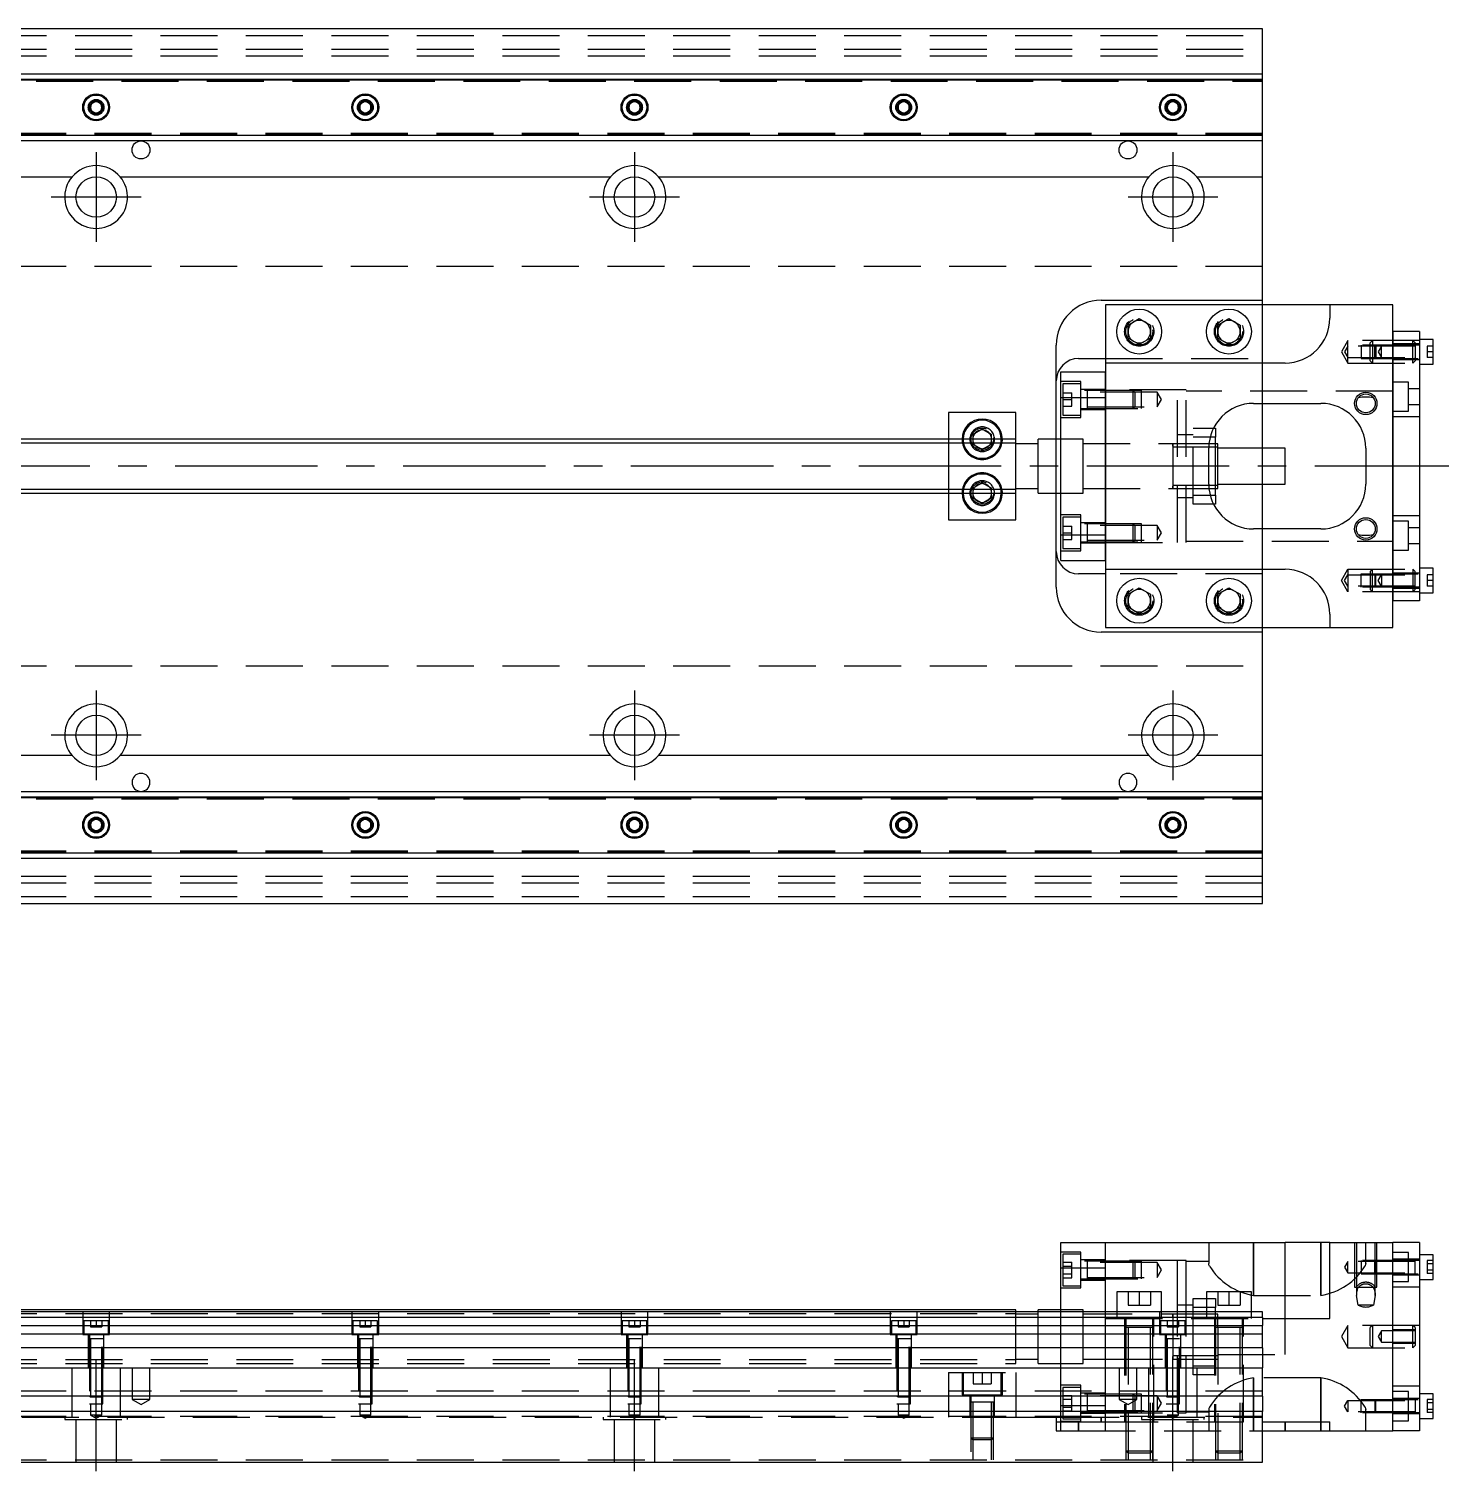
# Model space of a CAD drawing. Extents: x -10 to 960, y -261 to 102.
# Drawn here: x 485 to 799.8, y -224.1 to 97.5 of the extents above; entities that cross this region are included whole.
import ezdxf

# ---------------------------------------------------------------- set-up
doc = ezdxf.new("R2010")
doc.units = 0
doc.linetypes.add('CENTER', pattern=[50.8, 31.75, -6.35, 6.35, -6.35])
doc.linetypes.add('DASHED', pattern=[19.05, 12.7, -6.35])
doc.layers.get('0').update_dxf_attribs({"linetype": 'CONTINUOUS'})
doc.layers.add('CENTER', color=1, linetype='CENTER')

msp = doc.modelspace()

# ---------------------------------------------------------------- linework, layer by layer
at = {"color": 7, "linetype": 'CONTINUOUS'}
for p, q in [((760, 97.5), (480, 97.5)), ((760, 87.5), (760, 97.5)), ((480, 87.5), (760, 87.5)), ((760, 86.247728), (760, 87.5)), ((480, 86.247728), (760, 86.247728)), ((760, 73.752272), (760, 86.247728)), ((498.75, 80.721688), (500, 81.443376)), ((498.75, 79.278312), (498.75, 80.721688)), ((500, 81.443376), (501.25, 80.721688)), ((501.25, 80.721688), (501.25, 79.278312)), ((558.75, 80.721688), (560, 81.443376)), ((558.75, 79.278312), (558.75, 80.721688)), ((560, 81.443376), (561.25, 80.721688)), ((561.25, 80.721688), (561.25, 79.278312)), ((618.75, 80.721688), (620, 81.443376)), ((618.75, 79.278312), (618.75, 80.721688)), ((620, 81.443376), (621.25, 80.721688)), ((621.25, 80.721688), (621.25, 79.278312)), ((678.75, 80.721688), (680, 81.443376)), ((678.75, 79.278312), (678.75, 80.721688)), ((680, 81.443376), (681.25, 80.721688)), ((681.25, 80.721688), (681.25, 79.278312)), ((738.75, 80.721688), (740, 81.443376)), ((738.75, 79.278312), (738.75, 80.721688)), ((740, 81.443376), (741.25, 80.721688)), ((741.25, 80.721688), (741.25, 79.278312)), ((500, 78.556624), (498.75, 79.278312)), ((501.25, 79.278312), (500, 78.556624)), ((560, 78.556624), (558.75, 79.278312)), ((561.25, 79.278312), (560, 78.556624)), ((620, 78.556624), (618.75, 79.278312)), ((621.25, 79.278312), (620, 78.556624)), ((680, 78.556624), (678.75, 79.278312)), ((681.25, 79.278312), (680, 78.556624)), ((740, 78.556624), (738.75, 79.278312)), ((741.25, 79.278312), (740, 78.556624)), ((760, 73.752272), (480, 73.752272)), ((760, 72.5), (480, 72.5)), ((760, 72.5), (760, 73.752272)), ((760, 64.5), (760, 72.5)), ((480, 64.5), (494.638097, 64.5)), ((505.361903, 64.5), (614.638097, 64.5)), ((625.361903, 64.5), (734.638098, 64.5)), ((745.361902, 64.5), (760, 64.5)), ((760, 37), (760, 64.5)), ((724, 37), (760, 37)), ((775, 36), (725, 36)), ((725, 36), (725, 23)), ((760, 36), (760, 37)), ((789, 36), (775, 36)), ((775, 36), (775, 33)), ((789, 30), (789, 36)), ((730, 31.443376), (732.5, 32.886752)), ((732.5, 32.886752), (735, 31.443376)), ((750, 31.443376), (752.5, 32.886752)), ((752.5, 32.886752), (755, 31.443376)), ((730, 28.556624), (730, 31.443376)), ((735, 31.443376), (735, 28.556624)), ((750, 28.556624), (750, 31.443376)), ((755, 31.443376), (755, 28.556624)), ((795, 30), (789, 30)), ((789, 30), (789, -30)), ((789, -30), (789, 30)), ((795, 30), (795, -30)), ((714, 6), (714, 27)), ((732.5, 27.113248), (730, 28.556624)), ((735, 28.556624), (732.5, 27.113248)), ((752.5, 27.113248), (750, 28.556624)), ((755, 28.556624), (752.5, 27.113248)), ((798, 28.25), (795, 28.25)), ((798, 22.75), (798, 28.25)), ((719, 24), (725, 24)), ((765, 23), (725, 23)), ((725, 23), (725, 15.32971)), ((794, 23.999994), (794, 24.00051)), ((795, 22.75), (798, 22.75)), ((715, 21), (725, 21)), ((715, 15.32971), (715, 21)), ((715, 15.32971), (725, 15.32971)), ((715, -15.32971), (715, 15.32971)), ((725, -15.32971), (725, 15.32971)), ((725, 15.32971), (725, -15.32971)), ((758, 14), (773, 14)), ((760, 4), (760, 14)), ((690, 12), (690, 6)), ((705, 12), (690, 12)), ((705, 6), (705, 12)), ((695.5, 7.1547), (697.5, 8.309402)), ((695.5, 6), (695.5, 7.1547)), ((697.5, 8.309402), (699.5, 7.1547)), ((699.5, 7.1547), (699.5, 6)), ((749.5, 6.5), (748.317542, 6.5)), ((749.069714, 8.5), (749.5, 8.5)), ((749.5, 8.5), (749.5, 6.5)), ((749.5, -6.5), (749.5, 6.5)), ((705, 6), (480, 6)), ((705, -6), (705, 6)), ((710, 5), (705, 5)), ((710, -6), (710, 6)), ((715, 6), (710, 6)), ((748, -4), (748, 4)), ((749.5, 4.25), (748.003126, 4.25)), ((750, 5), (749.5, 5)), ((750, 4.25), (749.5, 4.25)), ((750, -5), (750, 5)), ((765, 4), (750, 4)), ((765, -4), (765, 4)), ((783, 4), (783, -4)), ((480, -6), (705, -6)), ((690, -6), (690, -12)), ((695.5, -7.1547), (695.5, -6)), ((699.5, -6), (699.5, -7.1547)), ((705, -5), (710, -5)), ((705, -12), (705, -6)), ((710, -6), (715, -6)), ((714, -27), (714, -6)), ((748.003126, -4.25), (749.5, -4.25)), ((749.5, -4.25), (750, -4.25)), ((749.5, -5), (750, -5)), ((750, -4), (765, -4)), ((760, -14), (760, -4)), ((697.5, -8.309402), (695.5, -7.1547)), ((699.5, -7.1547), (697.5, -8.309402)), ((748.317542, -6.5), (749.5, -6.5)), ((749.5, -8.5), (749.069714, -8.5)), ((749.5, -6.5), (749.5, -8.5)), ((690, -12), (705, -12)), ((715, -15.32971), (725, -15.32971)), ((715, -21), (715, -15.32971)), ((725, -15.32971), (725, -23)), ((773, -14), (758, -14)), ((715, -21), (725, -21)), ((725, -24), (719, -24)), ((725, -23), (765, -23)), ((725, -23), (725, -36)), ((794, -23.999994), (794, -24.00051)), ((798, -22.75), (795, -22.75)), ((798, -28.25), (798, -22.75)), ((730, -28.556624), (732.5, -27.113248)), ((730, -31.443376), (730, -28.556624)), ((732.5, -27.113248), (735, -28.556624)), ((735, -28.556624), (735, -31.443376)), ((750, -28.556624), (752.5, -27.113248)), ((750, -31.443376), (750, -28.556624)), ((752.5, -27.113248), (755, -28.556624)), ((755, -28.556624), (755, -31.443376)), ((795, -28.25), (798, -28.25)), ((732.5, -32.886752), (730, -31.443376)), ((735, -31.443376), (732.5, -32.886752)), ((752.5, -32.886752), (750, -31.443376)), ((755, -31.443376), (752.5, -32.886752)), ((795, -30), (789, -30)), ((789, -36), (789, -30)), ((775, -33), (775, -36)), ((760, -37), (724, -37)), ((725, -36), (775, -36)), ((760, -37), (760, -36)), ((760, -64.5), (760, -37)), ((775, -36), (789, -36)), ((494.638097, -64.5), (480, -64.5)), ((614.638097, -64.5), (505.361903, -64.5)), ((734.638098, -64.5), (625.361903, -64.5)), ((760, -64.5), (745.361902, -64.5)), ((760, -72.5), (760, -64.5)), ((480, -72.5), (760, -72.5)), ((480, -73.752272), (760, -73.752272)), ((760, -73.752272), (760, -72.5)), ((760, -86.247728), (760, -73.752272)), ((498.75, -79.278312), (500, -78.556624)), ((498.75, -80.721688), (498.75, -79.278312)), ((500, -78.556624), (501.25, -79.278312)), ((501.25, -79.278312), (501.25, -80.721688)), ((558.75, -79.278312), (560, -78.556624)), ((558.75, -80.721688), (558.75, -79.278312)), ((560, -78.556624), (561.25, -79.278312)), ((561.25, -79.278312), (561.25, -80.721688)), ((618.75, -79.278312), (620, -78.556624)), ((618.75, -80.721688), (618.75, -79.278312)), ((620, -78.556624), (621.25, -79.278312)), ((621.25, -79.278312), (621.25, -80.721688)), ((678.75, -79.278312), (680, -78.556624)), ((678.75, -80.721688), (678.75, -79.278312)), ((680, -78.556624), (681.25, -79.278312)), ((681.25, -79.278312), (681.25, -80.721688)), ((738.75, -79.278312), (740, -78.556624)), ((738.75, -80.721688), (738.75, -79.278312)), ((740, -78.556624), (741.25, -79.278312)), ((741.25, -79.278312), (741.25, -80.721688)), ((500, -81.443376), (498.75, -80.721688)), ((501.25, -80.721688), (500, -81.443376)), ((560, -81.443376), (558.75, -80.721688)), ((561.25, -80.721688), (560, -81.443376)), ((620, -81.443376), (618.75, -80.721688)), ((621.25, -80.721688), (620, -81.443376)), ((680, -81.443376), (678.75, -80.721688)), ((681.25, -80.721688), (680, -81.443376)), ((740, -81.443376), (738.75, -80.721688)), ((741.25, -80.721688), (740, -81.443376)), ((760, -86.247728), (480, -86.247728)), ((760, -87.5), (760, -86.247728)), ((760, -87.5), (480, -87.5)), ((760, -97.5), (760, -87.5)), ((480, -97.5), (760, -97.5)), ((715, -173.06), (725, -173.06)), ((715, -178.73029), (715, -173.06)), ((725, -173.06), (765, -173.06)), ((725, -188.56), (725, -173.06)), ((765, -190.06), (765, -173.06)), ((775, -173.06), (765, -173.06)), ((775, -190.06), (775, -173.06)), ((775, -173.06), (789, -173.06)), ((795, -173.06), (789, -173.06)), ((789, -215.06), (789, -173.06)), ((795, -173.06), (795, -215.06)), ((798, -175.81), (795, -175.81)), ((798, -181.31), (798, -175.81)), ((715, -178.73029), (725, -178.73029)), ((715, -188.56), (715, -178.73029)), ((794, -178.563062), (794, -178.429962)), ((795, -181.31), (798, -181.31)), ((737.5, -184.06), (727.5, -184.06)), ((727.5, -184.06), (727.5, -188.56)), ((737.5, -188.56), (737.5, -184.06)), ((757.5, -184.06), (747.5, -184.06)), ((747.5, -184.06), (747.5, -188.56)), ((757.5, -188.56), (757.5, -184.06)), ((705, -188.06), (473.5, -188.06)), ((760, -188.56), (473.5, -188.56)), ((705, -188.56), (705, -188.06)), ((710, -188.56), (710, -188.06)), ((715, -188.06), (710, -188.06)), ((740, -189.059994), (740, -199.060006)), ((740, -189.059994), (740, -189.81)), ((760, -189.812272), (760, -188.56)), ((760, -189.812272), (473.5, -189.812272)), ((473.5, -191.58668), (760, -191.58668)), ((740, -189.81), (740, -190.06)), ((741, -189.81), (740, -189.81)), ((740, -190.06), (740, -190.56)), ((740, -191.86), (740, -193.56)), ((744.5, -189.81), (741, -189.81)), ((747.5, -189.81), (744.5, -189.81)), ((749.5, -189.81), (747.5, -189.81)), ((750, -189.81), (749.5, -189.81)), ((760, -189.812272), (760, -191.58668)), ((760, -190.06), (775, -190.06)), ((760, -193.483076), (760, -191.58668)), ((760, -193.483076), (473.5, -193.483076)), ((740, -193.56), (740, -198.31)), ((740, -194.06), (740, -199.060006)), ((760, -196.537372), (760, -193.483076)), ((760, -196.537372), (473.5, -196.537372)), ((740, -198.31), (750, -198.31)), ((760, -196.537372), (760, -201.06)), ((0, -201.06), (760, -201.06)), ((760, -207.36), (760, -201.06)), ((760, -207.36), (0, -207.36)), ((760, -207.36), (760, -210.76)), ((798, -206.81), (795, -206.81)), ((798, -212.31), (798, -206.81)), ((760, -210.76), (0, -210.76)), ((760, -222.06), (760, -210.76)), ((794, -209.556938), (794, -209.690038)), ((760, -213.06), (775, -213.06)), ((760, -215.06), (765, -215.06)), ((765, -215.06), (765, -213.06)), ((765, -215.06), (775, -215.06)), ((775, -215.06), (775, -213.06)), ((775, -215.06), (789, -215.06)), ((795, -215.06), (789, -215.06)), ((795, -212.31), (798, -212.31)), ((0, -222.06), (760, -222.06))]:
    msp.add_line(p, q, dxfattribs=at)
at = {"color": 3, "linetype": 'DASHED'}
for p, q in [((0, 96), (760, 96)), ((0, 93), (760, 93)), ((0, 91.5), (760, 91.5)), ((448.5, 86.1), (760, 86.1)), ((448.5, 85.8), (760, 85.8)), ((480, 86.1147), (760, 86.1147)), ((501.477374, 80.25955), (501.5, 80)), ((561.477374, 80.25955), (561.5, 80)), ((621.477374, 80.25955), (621.5, 80)), ((681.477374, 80.25955), (681.5, 80)), ((741.477374, 80.25955), (741.5, 80)), ((760, 74.2), (448.5, 74.2)), ((760, 73.9), (448.5, 73.9)), ((760, 73.8853), (480, 73.8853)), ((760, 44.5), (0, 44.5)), ((760, 24), (760, 36)), ((735.477798, 30.364306), (735.5, 30)), ((749.5, 30), (749.520026, 30.346056)), ((779, 28), (777.556624, 25.5)), ((779, 26.75), (778.278312, 25.5)), ((779, 23), (779, 28)), ((795, 28), (779, 28)), ((794, 26.75), (779, 26.75)), ((795, 27), (782, 26.999994)), ((782, 26.999994), (782, 24.000006)), ((784.5, 28), (784, 27.5)), ((784, 23.5), (784, 27.5)), ((784.5, 28), (784.5, 23)), ((785.25, 27), (785, 26.75)), ((785, 24.25), (785, 26.75)), ((785.25, 27), (785.25, 24)), ((786.5, 26.75), (785.778312, 25.5)), ((786.5, 24.25), (786.5, 26.75)), ((795, 27.25), (789, 27.25)), ((793.5, 23), (793.5, 28)), ((794, 27.5), (793.5, 28)), ((794, 27.5), (794, 23.5)), ((796.7, 26.75), (796.7, 25.5)), ((798, 26.75), (796.7, 26.75)), ((725, 24), (760, 24)), ((760, 23), (760, 24)), ((760, 14), (760, 23)), ((777.556624, 25.5), (779, 23)), ((778.278312, 25.5), (779, 24.25)), ((779, 24.25), (794, 24.25)), ((779, 23), (795, 23)), ((782, 24.000006), (795, 24)), ((784, 23.5), (784.5, 23)), ((785, 24.25), (785.25, 24)), ((785.778312, 25.5), (786.5, 24.25)), ((789, 23.75), (795, 23.75)), ((793.5, 23), (794, 23.5)), ((793.995, 24), (794, 24)), ((794, 24), (794, 24.124608)), ((794, 24.124608), (794, 24)), ((794, 24), (794, 23.859464)), ((794, 24), (794.005, 24)), ((796.7, 25.5), (796.7, 24.25)), ((798, 25.5), (796.7, 25.5)), ((798, 24.25), (796.7, 24.25)), ((725, 15.32971), (725, 21)), ((719.5, 18.849242), (715, 18.849242)), ((715.5, 18.349242), (715.5, 11.349242)), ((719.5, 18.349242), (715.5, 18.349242)), ((715.5, 16.349242), (717.5, 16.349242)), ((717.5, 14.849242), (717.5, 16.349242)), ((719.5, 10.849242), (719.5, 18.849242)), ((725, 17.099242), (719.5, 17.099242)), ((733, 16.849238), (719.5, 16.849238)), ((720.9, 16.849238), (720.9, 12.849248)), ((736.5, 16.499242), (720.9, 16.499242)), ((743, 17), (725, 17)), ((731.15, 12.849242), (731.15, 16.849242)), ((731.5, 16.499242), (731.15, 16.849242)), ((731.5, 16.499242), (731.5, 13.199242)), ((733, 12.849248), (733, 16.849238)), ((736.5, 16.499242), (736.5, 13.199242)), ((737.452628, 14.849242), (736.5, 16.499242)), ((741, -17), (741, 17)), ((743, -17), (743, 17)), ((789, 16.75), (743, 16.75)), ((792.5, 18.75), (789, 18.75)), ((792.5, 12.25), (792.5, 18.75)), ((795, 17.25), (792.5, 17.25)), ((715.5, 14.849242), (717.5, 14.849242)), ((715.5, 13.349242), (717.5, 13.349242)), ((717.5, 13.349242), (717.5, 14.849242)), ((720.9, 13.199242), (736.5, 13.199242)), ((731.15, 12.849242), (731.5, 13.199242)), ((736.5, 13.199242), (737.452628, 14.849242)), ((792.5, 13.75), (795, 13.75)), ((715, 10.849242), (719.5, 10.849242)), ((715.5, 11.349242), (719.5, 11.349242)), ((719.5, 12.849248), (733, 12.849248)), ((719.5, 12.599242), (725, 12.599242)), ((789, 12.25), (792.5, 12.25)), ((795, 11), (789, 11)), ((744.5, 7), (741, 7)), ((744.5, 8.5), (749.069714, 8.5)), ((744.5, -8.5), (744.5, 8.5)), ((748.317542, 6.5), (744.5, 6.5)), ((690, 6), (690, 5.125)), ((690, 5.125), (690, -5.125)), ((695.5, 5.125), (695.5, 6)), ((695.5, 4.8453), (695.5, 5.125)), ((697.5, 3.690598), (695.5, 4.8453)), ((699.5, 4.8453), (697.5, 3.690598)), ((699.5, 6), (699.5, 5.125)), ((699.5, 5.125), (699.5, 4.8453)), ((699.983582, 6.286038), (700, 6)), ((714, -6), (714, 6)), ((720, 6), (715, 6)), ((720, -6), (720, 6)), ((749.5, 5), (720, 5)), ((740, 5.000006), (740, -5.000006)), ((740, 4.43509), (740, 5)), ((740, 5), (740, 4.435078)), ((740, 4.435078), (740, -4.43509)), ((748.003126, 4.25), (740, 4.25)), ((760, -4), (760, 4)), ((690, -5.125), (690, -6)), ((695, -6), (695.018502, -5.696412)), ((695.5, -4.8453), (697.5, -3.690598)), ((695.5, -5.125), (695.5, -4.8453)), ((695.5, -6), (695.5, -5.125)), ((697.5, -3.690598), (699.5, -4.8453)), ((699.5, -4.8453), (699.5, -5.125)), ((699.5, -5.125), (699.5, -6)), ((715, -6), (720, -6)), ((720, -5), (749.5, -5)), ((740, -4.25), (748.003126, -4.25)), ((740, -5), (740, -4.435078)), ((740, -4.43509), (740, -4.998998)), ((740, -4.998998), (740, -5)), ((741, -7), (744.5, -7)), ((744.5, -6.5), (748.317542, -6.5)), ((749.069714, -8.5), (744.5, -8.5)), ((719.5, -10.849242), (715, -10.849242)), ((715.5, -11.349242), (715.5, -18.349242)), ((719.5, -11.349242), (715.5, -11.349242)), ((719.5, -18.849242), (719.5, -10.849242)), ((725, -12.599242), (719.5, -12.599242)), ((733, -12.849248), (719.5, -12.849248)), ((720.9, -12.849248), (720.9, -16.849238)), ((731.15, -16.849242), (731.15, -12.849242)), ((731.5, -13.199242), (731.15, -12.849242)), ((733, -16.849238), (733, -12.849248)), ((789, -11), (795, -11)), ((792.5, -12.25), (789, -12.25)), ((792.5, -18.75), (792.5, -12.25)), ((715.5, -13.349242), (717.5, -13.349242)), ((715.5, -14.849242), (717.5, -14.849242)), ((717.5, -14.849242), (717.5, -13.349242)), ((717.5, -16.349242), (717.5, -14.849242)), ((736.5, -13.199242), (720.9, -13.199242)), ((725, -21), (725, -15.32971)), ((731.5, -13.199242), (731.5, -16.499242)), ((736.5, -13.199242), (736.5, -16.499242)), ((737.452628, -14.849242), (736.5, -13.199242)), ((736.5, -16.499242), (737.452628, -14.849242)), ((760, -23), (760, -14)), ((795, -13.75), (792.5, -13.75)), ((715, -18.849242), (719.5, -18.849242)), ((715.5, -16.349242), (717.5, -16.349242)), ((715.5, -18.349242), (719.5, -18.349242)), ((719.5, -16.849238), (733, -16.849238)), ((719.5, -17.099242), (725, -17.099242)), ((720.9, -16.499242), (736.5, -16.499242)), ((725, -17), (743, -17)), ((731.15, -16.849242), (731.5, -16.499242)), ((743, -16.75), (789, -16.75)), ((789, -18.75), (792.5, -18.75)), ((792.5, -17.25), (795, -17.25)), ((760, -24), (725, -24)), ((760, -24), (760, -23)), ((760, -36), (760, -24)), ((777.556624, -25.5), (779, -23)), ((779, -28), (777.556624, -25.5)), ((778.278312, -25.5), (779, -24.25)), ((779, -26.75), (778.278312, -25.5)), ((779, -23), (779, -28)), ((779, -23), (795, -23)), ((779, -24.25), (794, -24.25)), ((782, -24.000006), (795, -24)), ((782, -26.999994), (782, -24.000006)), ((784, -23.5), (784.5, -23)), ((784, -23.5), (784, -27.5)), ((784.5, -28), (784.5, -23)), ((785, -24.25), (785.25, -24)), ((785, -24.25), (785, -26.75)), ((785.25, -27), (785.25, -24)), ((785.778312, -25.5), (786.5, -24.25)), ((786.5, -26.75), (785.778312, -25.5)), ((786.5, -24.25), (786.5, -26.75)), ((789, -23.75), (795, -23.75)), ((793.5, -23), (793.5, -28)), ((793.5, -23), (794, -23.5)), ((793.995, -24), (794, -24)), ((794, -27.5), (794, -23.5)), ((794, -24), (794, -23.859464)), ((794, -24), (794, -24.124608)), ((794, -24.124608), (794, -24)), ((794, -24), (794.005, -24)), ((796.7, -24.25), (796.7, -25.5)), ((798, -24.25), (796.7, -24.25)), ((796.7, -25.5), (796.7, -26.75)), ((798, -25.5), (796.7, -25.5)), ((794, -26.75), (779, -26.75)), ((795, -28), (779, -28)), ((795, -27), (782, -26.999994)), ((784.5, -28), (784, -27.5)), ((785.25, -27), (785, -26.75)), ((795, -27.25), (789, -27.25)), ((794, -27.5), (793.5, -28)), ((798, -26.75), (796.7, -26.75)), ((729.5, -30), (729.520026, -29.653944)), ((755.477798, -29.635694), (755.5, -30)), ((0, -44.5), (760, -44.5)), ((448.5, -73.9), (760, -73.9)), ((480, -73.8853), (760, -73.8853)), ((448.5, -74.2), (760, -74.2)), ((501.477374, -79.74045), (501.5, -80)), ((558.5, -80), (558.516134, -79.78059)), ((621.477374, -79.74045), (621.5, -80)), ((678.5, -80), (678.516134, -79.78059)), ((741.477374, -79.74045), (741.5, -80)), ((760, -85.8), (448.5, -85.8)), ((760, -86.1), (448.5, -86.1)), ((760, -86.1147), (480, -86.1147)), ((760, -91.5), (0, -91.5)), ((760, -93), (0, -93)), ((760, -96), (0, -96)), ((748, -173.06), (748, -177.794622)), ((758, -184.864212), (758, -173.06)), ((758, -173.06), (758, -184.864212)), ((773, -173.06), (773, -184.864212)), ((773, -184.864212), (773, -173.06)), ((780.500006, -173.06), (780.500006, -183.06)), ((780.9, -173.06), (780.9, -183.06)), ((783, -177.794622), (783, -173.06)), ((785.1, -183.06), (785.1, -173.06)), ((785.499994, -183.06), (785.499994, -173.06)), ((719.5, -175.210758), (715, -175.210758)), ((715.5, -175.710758), (715.5, -179.210758)), ((719.5, -175.710758), (715.5, -175.710758)), ((719.5, -183.210758), (719.5, -175.210758)), ((792.5, -175.31), (789, -175.31)), ((795, -176.81), (789, -176.81)), ((792.5, -181.81), (792.5, -175.31)), ((715.5, -177.478706), (717.5, -177.478706)), ((715.5, -178.344732), (717.5, -178.344732)), ((715.5, -179.210758), (715.5, -182.710758)), ((717.5, -178.344732), (717.5, -177.478706)), ((717.5, -180.076782), (717.5, -178.344732)), ((725, -176.960758), (719.5, -176.960758)), ((733, -177.210762), (719.5, -177.210762)), ((720.9, -177.210762), (720.9, -181.210752)), ((736.5, -177.560758), (720.9, -177.560758)), ((743, -177.06), (725, -177.06)), ((731.15, -179.210758), (731.15, -177.210758)), ((731.5, -177.560758), (731.15, -177.210758)), ((731.15, -181.210758), (731.15, -179.210758)), ((731.5, -177.560758), (731.5, -179.210758)), ((731.5, -179.210758), (731.5, -180.860758)), ((733, -181.210752), (733, -177.210762)), ((736.5, -177.560758), (736.5, -179.210758)), ((737.452628, -179.210758), (736.5, -177.560758)), ((736.5, -179.210758), (736.5, -180.860758)), ((736.5, -180.860758), (737.452628, -179.210758)), ((741, -188.56), (741, -177.06)), ((743, -188.56), (743, -177.06)), ((748, -177.31), (743, -177.31)), ((748.0406, -178.042522), (748, -177.794622)), ((748.159074, -178.337602), (748.0406, -178.042522)), ((779, -177.31), (778.278312, -178.56)), ((778.278312, -178.56), (779, -179.81)), ((779, -179.81), (779, -177.31)), ((794, -177.31), (779, -177.31)), ((779, -179.81), (794, -179.81)), ((782, -177.060006), (782, -180.059994)), ((795, -177.060006), (782, -177.060006)), ((782, -180.059994), (795, -180.059994)), ((782.96689, -178.016202), (782.86994, -178.27654)), ((783, -177.794622), (782.96689, -178.016202)), ((785.25, -177.06), (785, -177.31)), ((785, -179.81), (785, -177.31)), ((785, -179.81), (785.25, -180.06)), ((785.25, -177.06), (785.25, -180.06)), ((794, -180.059994), (794, -177.060006)), ((796.7, -177.116624), (796.7, -177.838312)), ((798, -177.116624), (796.7, -177.116624)), ((796.7, -177.838312), (796.7, -179.281688)), ((798, -177.838312), (796.7, -177.838312)), ((798, -179.281688), (796.7, -179.281688)), ((796.7, -179.281688), (796.7, -180.003376)), ((798, -180.003376), (796.7, -180.003376)), ((715, -183.210758), (719.5, -183.210758)), ((715.5, -180.076782), (717.5, -180.076782)), ((715.5, -180.942808), (717.5, -180.942808)), ((715.5, -182.710758), (719.5, -182.710758)), ((717.5, -180.942808), (717.5, -180.076782)), ((719.5, -181.210752), (733, -181.210752)), ((719.5, -181.460758), (725, -181.460758)), ((720.9, -180.860758), (736.5, -180.860758)), ((731.15, -181.210758), (731.5, -180.860758)), ((780.500006, -183.06), (785.499994, -183.06)), ((780.9, -183.06), (780.9, -184.865886)), ((780.907628, -183.06), (780.969086, -182.95795)), ((780.969086, -182.95795), (781.036096, -182.858238)), ((781.036096, -182.858238), (781.108724, -182.76125)), ((781.108724, -182.76125), (781.18703, -182.66737)), ((781.18703, -182.66737), (781.271082, -182.576986)), ((781.252108, -183.29899), (781.406876, -183.06)), ((781.271082, -182.576986), (781.360942, -182.49048)), ((781.360942, -182.49048), (781.456672, -182.408242)), ((781.406876, -183.06), (781.472652, -182.976722)), ((781.456672, -182.408242), (781.530808, -182.350758)), ((781.472652, -182.976722), (781.54368, -182.896042)), ((781.530808, -182.350758), (781.608482, -182.295662)), ((781.54368, -182.896042), (781.619948, -182.8184)), ((781.608482, -182.295662), (781.689542, -182.243172)), ((781.619948, -182.8184), (781.70144, -182.74423)), ((781.689542, -182.243172), (781.773834, -182.19351)), ((781.70144, -182.74423), (781.788144, -182.673974)), ((781.773834, -182.19351), (781.861204, -182.146894)), ((781.788144, -182.673974), (781.880046, -182.608064)), ((781.861204, -182.146894), (781.951502, -182.103544)), ((781.880046, -182.608064), (781.954118, -182.560656)), ((781.951502, -182.103544), (782.044572, -182.063684)), ((781.954118, -182.560656), (782.03135, -182.516094)), ((782.03135, -182.516094), (782.111578, -182.474638)), ((782.044572, -182.063684), (782.12908, -182.031524)), ((782.111578, -182.474638), (782.175344, -182.444968)), ((782.12908, -182.031524), (782.216032, -182.002168)), ((782.175344, -182.444968), (782.240858, -182.417316)), ((782.216032, -182.002168), (782.305116, -181.975736)), ((782.240858, -182.417316), (782.307978, -182.3918)), ((782.305116, -181.975736), (782.396024, -181.952342)), ((782.307978, -182.3918), (782.376556, -182.368542)), ((782.376556, -182.368542), (782.444896, -182.348084)), ((782.396024, -181.952342), (782.488448, -181.932106)), ((782.444896, -182.348084), (782.514554, -182.329902)), ((782.488448, -181.932106), (782.582076, -181.915144)), ((782.514554, -182.329902), (782.585318, -182.314088)), ((782.582076, -181.915144), (782.6766, -181.901574)), ((782.585318, -182.314088), (782.656978, -182.30073)), ((782.656978, -182.30073), (782.732334, -182.289516)), ((782.6766, -181.901574), (782.77171, -181.891514)), ((782.732334, -182.289516), (782.808494, -182.281048)), ((782.77171, -181.891514), (782.864904, -181.885142)), ((782.808494, -182.281048), (782.885162, -182.275372)), ((782.864904, -181.885142), (782.958756, -181.8821)), ((782.885162, -182.275372), (782.96204, -182.272534)), ((782.958756, -181.8821), (783.052902, -181.882368)), ((782.96204, -182.272534), (783.025968, -182.272356)), ((783.025968, -182.272356), (783.089908, -182.274142)), ((783.052902, -181.882368), (783.146974, -181.885924)), ((783.089908, -182.274142), (783.15368, -182.277882)), ((783.146974, -181.885924), (783.240604, -181.89275)), ((783.15368, -182.277882), (783.21711, -182.28356)), ((783.21711, -182.28356), (783.282064, -182.291436)), ((783.240604, -181.89275), (783.333426, -181.902822)), ((783.282064, -182.291436), (783.346536, -182.301334)), ((783.333426, -181.902822), (783.425072, -181.91612)), ((783.346536, -182.301334), (783.410354, -182.313204)), ((783.410354, -182.313204), (783.473348, -182.326996)), ((783.425072, -181.91612), (783.52405, -181.93437)), ((783.473348, -182.326996), (783.552576, -182.347398)), ((783.52405, -181.93437), (783.621698, -181.956386)), ((783.552576, -182.347398), (783.630374, -182.370842)), ((783.621698, -181.956386), (783.717682, -181.982008)), ((783.630374, -182.370842), (783.706522, -182.397168)), ((783.706522, -182.397168), (783.780796, -182.426218)), ((783.717682, -181.982008), (783.811672, -182.011076)), ((783.780796, -182.426218), (783.852978, -182.45783)), ((783.811672, -182.011076), (783.90333, -182.04343)), ((783.852978, -182.45783), (783.922846, -182.491844)), ((783.90333, -182.04343), (783.992326, -182.07891)), ((783.922846, -182.491844), (783.993214, -182.529754)), ((783.992326, -182.07891), (784.085662, -182.12077)), ((783.993214, -182.529754), (784.061216, -182.570088)), ((784.061216, -182.570088), (784.126752, -182.612668)), ((784.085662, -182.12077), (784.176062, -182.166126)), ((784.126752, -182.612668), (784.189732, -182.657316)), ((784.176062, -182.166126), (784.263364, -182.21475)), ((784.189732, -182.657316), (784.272016, -182.72174)), ((784.263364, -182.21475), (784.347404, -182.26641)), ((784.272016, -182.72174), (784.34967, -182.789612)), ((784.347404, -182.26641), (784.428022, -182.320876)), ((784.34967, -182.789612), (784.42265, -182.860546)), ((784.42265, -182.860546), (784.482862, -182.92506)), ((784.428022, -182.320876), (784.505054, -182.377916)), ((784.482862, -182.92506), (784.539674, -182.991612)), ((784.505054, -182.377916), (784.608234, -182.462994)), ((784.539674, -182.991612), (784.593124, -183.06)), ((784.593124, -183.06), (784.655346, -183.147862)), ((784.608234, -182.462994), (784.70488, -182.55296)), ((784.655346, -183.147862), (784.712702, -183.238234)), ((784.70488, -182.55296), (784.795058, -182.647352)), ((784.712702, -183.238234), (784.765332, -183.33083)), ((784.795058, -182.647352), (784.87883, -182.745712)), ((784.87883, -182.745712), (784.956264, -182.847578)), ((784.956264, -182.847578), (785.027422, -182.952494)), ((785.027422, -182.952494), (785.092372, -183.06)), ((785.1, -184.865234), (785.1, -183.06)), ((789, -180.31), (795, -180.31)), ((789, -181.81), (792.5, -181.81)), ((795, -183.06), (789, -183.06)), ((730, -184.06), (730, -187.06)), ((732.5, -184.06), (732.5, -187.06)), ((735, -184.06), (735, -187.06)), ((744.5, -185.56), (747.5, -185.56)), ((744.5, -187.56), (744.5, -185.56)), ((747.5, -185.56), (749.5, -185.56)), ((749.5, -185.56), (749.5, -187.56)), ((750, -184.06), (750, -187.06)), ((752.5, -184.06), (752.5, -187.06)), ((755, -184.06), (755, -187.06)), ((758, -184.864212), (773, -184.864212)), ((781.28872, -187.06), (780.9, -184.865388)), ((781.13103, -183.550114), (781.252108, -183.29899)), ((785.1, -184.864916), (784.71128, -187.06)), ((784.765332, -183.33083), (784.813372, -183.425362)), ((784.813372, -183.425362), (784.8719, -183.55724)), ((784.8719, -183.55724), (784.92278, -183.6922)), ((784.92278, -183.6922), (784.966392, -183.829764)), ((784.966392, -183.829764), (785.010876, -184.002894)), ((785.010876, -184.002894), (785.045674, -184.179318)), ((785.045674, -184.179318), (785.071382, -184.358488)), ((785.071382, -184.358488), (785.0886, -184.539854)), ((785.0886, -184.539854), (785.099466, -184.791366)), ((785.099466, -184.791366), (785.1, -184.864916)), ((785.1, -184.865886), (785.1, -184.865234)), ((55, -188.935), (705, -188.935)), ((497, -188.56), (497, -193.56)), ((503, -193.56), (503, -188.56)), ((557, -188.56), (557, -193.56)), ((563, -193.56), (563, -188.56)), ((617, -188.56), (617, -193.56)), ((623, -193.56), (623, -188.56)), ((677, -188.56), (677, -193.56)), ((683, -193.56), (683, -188.56)), ((705, -194.06), (705, -188.56)), ((710, -189.06), (705, -189.06)), ((710, -194.06), (710, -188.56)), ((720, -188.06), (715, -188.06)), ((715, -201.06), (715, -188.56)), ((720, -200.06), (720, -188.06)), ((750, -189.06), (720, -189.06)), ((725, -190.06), (725, -188.56)), ((727.5, -188.56), (727.5, -190.06)), ((730, -187.06), (732.5, -187.06)), ((732.5, -187.06), (735, -187.06)), ((737, -188.56), (737, -193.56)), ((737.5, -190.06), (737.5, -188.56)), ((740, -189.06), (739.995, -189.06)), ((740, -189.06), (740, -189.624922)), ((740, -189.624038), (740, -189.06)), ((740.005, -189.06), (740, -189.06)), ((740, -189.624922), (740, -190.059226)), ((744.5, -187.06), (741, -187.06)), ((741, -190.06), (741, -188.56)), ((743, -193.56), (743, -188.56)), ((747.5, -187.56), (744.5, -187.56)), ((744.5, -188.56), (744.5, -187.56)), ((744.5, -190.06), (744.5, -188.56)), ((749.5, -187.56), (747.5, -187.56)), ((747.5, -188.56), (747.5, -190.06)), ((749.5, -188.56), (749.5, -187.56)), ((749.5, -190.06), (749.5, -188.56)), ((750, -187.06), (752.5, -187.06)), ((750, -190.06), (750, -189.06)), ((752.5, -187.06), (755, -187.06)), ((757.5, -190.06), (757.5, -188.56)), ((784.71128, -187.06), (781.28872, -187.06)), ((502.75, -190.56), (497.25, -190.56)), ((497.25, -190.56), (497.25, -193.56)), ((498.75, -190.56), (498.75, -191.86)), ((498.75, -191.86), (500, -191.86)), ((500, -190.56), (500, -191.86)), ((500, -191.86), (501.25, -191.86)), ((501.25, -190.56), (501.25, -191.86)), ((502.75, -193.56), (502.75, -190.56)), ((562.75, -190.56), (557.25, -190.56)), ((557.25, -190.56), (557.25, -193.56)), ((558.75, -190.56), (558.75, -191.86)), ((558.75, -191.86), (560, -191.86)), ((560, -190.56), (560, -191.86)), ((560, -191.86), (561.25, -191.86)), ((561.25, -190.56), (561.25, -191.86)), ((562.75, -193.56), (562.75, -190.56)), ((622.75, -190.56), (617.25, -190.56)), ((617.25, -190.56), (617.25, -193.56)), ((618.75, -190.56), (618.75, -191.86)), ((618.75, -191.86), (620, -191.86)), ((620, -190.56), (620, -191.86)), ((620, -191.86), (621.25, -191.86)), ((621.25, -190.56), (621.25, -191.86)), ((622.75, -193.56), (622.75, -190.56)), ((682.75, -190.56), (677.25, -190.56)), ((677.25, -190.56), (677.25, -193.56)), ((678.75, -190.56), (678.75, -191.86)), ((678.75, -191.86), (680, -191.86)), ((680, -190.56), (680, -191.86)), ((680, -191.86), (681.25, -191.86)), ((681.25, -190.56), (681.25, -191.86)), ((682.75, -193.56), (682.75, -190.56)), ((725, -201.06), (725, -190.06)), ((725, -190.06), (760, -190.06)), ((729.25, -190.06), (729.25, -213.06)), ((729.500006, -190.06), (729.500006, -221.56)), ((735.499994, -192.06), (729.500006, -192.06)), ((730, -192.06), (730, -221.56)), ((735, -221.56), (735, -192.06)), ((735.499994, -221.56), (735.499994, -190.06)), ((735.75, -213.06), (735.75, -190.06)), ((742.75, -190.56), (737.25, -190.56)), ((737.25, -190.56), (737.25, -193.56)), ((738.75, -190.56), (738.75, -191.86)), ((738.75, -191.86), (740, -191.86)), ((740, -190.059226), (740, -190.459154)), ((740, -190.56), (740, -191.86)), ((740, -191.86), (741.25, -191.86)), ((740, -191.959918), (740, -193.559894)), ((741, -190.56), (741, -190.06)), ((741, -193.56), (741, -190.56)), ((741.25, -190.56), (741.25, -191.86)), ((742.75, -193.56), (742.75, -190.56)), ((744.5, -200.56), (744.5, -190.06)), ((749.25, -190.06), (749.25, -213.06)), ((749.5, -190.06), (749.500006, -221.56)), ((755.499994, -192.06), (749.5, -192.06)), ((750, -192.06), (750, -190.06)), ((750, -192.06), (750, -221.56)), ((755, -221.56), (755, -192.06)), ((755.499994, -221.56), (755.499994, -190.06)), ((755.75, -213.06), (755.75, -190.06)), ((765, -194.06), (765, -190.06)), ((779, -191.56), (777.556624, -194.06)), ((779, -196.56), (779, -191.56)), ((795, -191.56), (779, -191.56)), ((784.5, -191.56), (784, -192.06)), ((784, -196.06), (784, -192.06)), ((784.5, -191.56), (784.5, -196.56)), ((786.5, -192.81), (785.778312, -194.06)), ((786.5, -195.31), (786.5, -192.81)), ((794, -192.81), (786.5, -192.81)), ((794, -192.560006), (789, -192.560006)), ((793.5, -196.56), (793.5, -191.56)), ((794, -192.06), (793.5, -191.56)), ((794, -192.06), (794, -196.06)), ((497, -193.56), (503, -193.56)), ((498.25, -193.56), (498.25, -201.06)), ((501.5, -194.56), (498.5, -194.56)), ((498.500006, -193.56), (498.500006, -209.06)), ((498.75, -194.56), (498.75, -209.06)), ((501.37533, -194.56), (499.998804, -194.56)), ((501.25, -209.06), (501.25, -194.56)), ((501.499994, -209.06), (501.499994, -193.56)), ((501.75, -201.06), (501.75, -193.56)), ((557, -193.56), (563, -193.56)), ((558.25, -193.56), (558.25, -201.06)), ((561.5, -194.56), (558.5, -194.56)), ((558.500006, -193.56), (558.500006, -209.06)), ((558.75, -194.56), (558.75, -209.06)), ((561.37533, -194.56), (559.998804, -194.56)), ((561.25, -209.06), (561.25, -194.56)), ((561.499994, -209.06), (561.499994, -193.56)), ((561.75, -201.06), (561.75, -193.56)), ((617, -193.56), (623, -193.56)), ((618.25, -193.56), (618.25, -201.06)), ((621.5, -194.56), (618.5, -194.56)), ((618.500006, -193.56), (618.500006, -209.06)), ((618.75, -194.56), (618.75, -209.06)), ((621.37533, -194.56), (619.998804, -194.56)), ((621.25, -209.06), (621.25, -194.56)), ((621.499994, -209.06), (621.499994, -193.56)), ((621.75, -201.06), (621.75, -193.56)), ((677, -193.56), (683, -193.56)), ((678.25, -193.56), (678.25, -201.06)), ((681.5, -194.56), (678.5, -194.56)), ((678.500006, -193.56), (678.500006, -209.06)), ((678.75, -194.56), (678.75, -209.06)), ((681.37533, -194.56), (679.998804, -194.56)), ((681.25, -209.06), (681.25, -194.56)), ((681.499994, -209.06), (681.499994, -193.56)), ((681.75, -201.06), (681.75, -193.56)), ((705, -200.06), (705, -194.06)), ((710, -200.06), (710, -194.06)), ((737, -193.56), (743, -193.56)), ((738.25, -193.56), (738.25, -201.06)), ((741.5, -194.56), (738.5, -194.56)), ((738.500006, -193.56), (738.500006, -209.06)), ((738.75, -194.56), (738.75, -211.56)), ((740, -193.559894), (740, -194.260036)), ((740, -194.260036), (740, -198.49509)), ((741, -194.06), (741, -193.56)), ((741, -211.06), (741, -194.06)), ((741.25, -211.56), (741.25, -194.56)), ((741.499994, -209.06), (741.499994, -193.56)), ((741.75, -201.06), (741.75, -193.56)), ((743, -194.06), (743, -193.56)), ((743, -211.06), (743, -194.06)), ((765, -198.06), (765, -194.06)), ((777.556624, -194.06), (779, -196.56)), ((784, -196.06), (784.5, -196.56)), ((785.778312, -194.06), (786.5, -195.31)), ((786.5, -195.31), (794, -195.31)), ((789, -195.559994), (794, -195.559994)), ((793.5, -196.56), (794, -196.06)), ((55, -199.185), (705, -199.185)), ((705, -199.06), (710, -199.06)), ((720, -199.06), (725, -199.06)), ((725, -199.06), (740.005, -199.06)), ((739.995, -199.06), (749.5, -199.06)), ((740, -198.49509), (740, -199.06)), ((740, -199.06), (740, -198.495962)), ((740.005, -199.06), (749.5, -199.06)), ((749.5, -199.06), (750, -199.06)), ((750, -198.06), (765, -198.06)), ((779, -196.56), (795, -196.56)), ((55, -200.06), (705, -200.06)), ((494.638098, -212.06), (494.638098, -201.06)), ((505.361902, -201.06), (505.361902, -212.06)), ((508, -201.06), (508, -208.06)), ((512, -208.06), (512, -201.06)), ((614.638098, -212.06), (614.638098, -201.06)), ((625.361902, -201.06), (625.361902, -212.06)), ((690, -202.06), (705, -202.06)), ((690, -202.06), (690, -207.36)), ((693, -202.06), (693, -207.06)), ((693.25, -202.06), (693.25, -207.06)), ((695.5, -202.06), (695.5, -204.56)), ((697.5, -202.06), (697.5, -204.56)), ((699.5, -202.06), (699.5, -204.56)), ((701.75, -207.06), (701.75, -202.06)), ((702, -207.06), (702, -202.06)), ((705, -202.06), (705, -207.36)), ((710, -200.06), (715, -200.06)), ((715, -200.06), (720, -200.06)), ((715, -207.36), (715, -201.06)), ((725, -207.36), (725, -201.06)), ((728, -201.06), (728, -208.06)), ((732, -208.06), (732, -201.06)), ((734.638098, -212.06), (734.638098, -201.06)), ((744.5, -200.56), (749.5, -200.56)), ((744.5, -202.56), (744.5, -200.56)), ((749.5, -202.56), (744.5, -202.56)), ((745.361902, -201.06), (745.361902, -212.06)), ((695.5, -204.56), (697.5, -204.56)), ((697.5, -204.56), (699.5, -204.56)), ((719.5, -204.909242), (715, -204.909242)), ((715.5, -205.409242), (715.5, -207.36)), ((719.5, -205.409242), (715.5, -205.409242)), ((719.5, -212.909242), (719.5, -204.909242)), ((773, -203.255788), (758, -203.255788)), ((758, -215.06), (758, -203.255788)), ((758, -203.255788), (758, -213.06)), ((773, -203.255788), (773, -215.06)), ((773, -213.06), (773, -203.255788)), ((789, -205.06), (795, -205.06)), ((760, -206.21), (0, -206.21)), ((498.5, -207.31), (501.5, -207.31)), ((498.5, -207.31), (498.55, -207.36)), ((498.500006, -207.310006), (498.500006, -207.36)), ((498.55, -207.36), (498.75, -207.56)), ((501.25, -207.56), (498.75, -207.56)), ((501.25, -207.56), (501.45, -207.36)), ((501.45, -207.36), (501.5, -207.31)), ((501.499994, -207.36), (501.499994, -207.310006)), ((512, -208.06), (508, -208.06)), ((508, -208.06), (510, -209.2147)), ((510, -209.2147), (512, -208.06)), ((558.5, -207.31), (561.5, -207.31)), ((558.5, -207.31), (558.55, -207.36)), ((558.500006, -207.310006), (558.500006, -207.36)), ((558.55, -207.36), (558.75, -207.56)), ((561.25, -207.56), (558.75, -207.56)), ((561.25, -207.56), (561.45, -207.36)), ((561.45, -207.36), (561.5, -207.31)), ((561.499994, -207.36), (561.499994, -207.310006)), ((618.5, -207.31), (621.5, -207.31)), ((618.5, -207.31), (618.55, -207.36)), ((618.500006, -207.310006), (618.500006, -207.36)), ((618.55, -207.36), (618.75, -207.56)), ((621.25, -207.56), (618.75, -207.56)), ((621.25, -207.56), (621.45, -207.36)), ((621.45, -207.36), (621.5, -207.31)), ((621.499994, -207.36), (621.499994, -207.310006)), ((678.5, -207.31), (681.5, -207.31)), ((678.5, -207.31), (678.55, -207.36)), ((678.500006, -207.310006), (678.500006, -207.36)), ((678.55, -207.36), (678.75, -207.56)), ((681.25, -207.56), (678.75, -207.56)), ((681.25, -207.56), (681.45, -207.36)), ((681.45, -207.36), (681.5, -207.31)), ((681.499994, -207.36), (681.499994, -207.310006)), ((690, -207.36), (690, -210.76)), ((693, -207.06), (702, -207.06)), ((694.75, -207.06), (694.75, -212.06)), ((700, -208.66), (695, -208.66)), ((695.000006, -207.06), (695.000006, -221.56)), ((695.4, -208.66), (695.4, -221.56)), ((699.6, -221.56), (699.6, -208.66)), ((699.999994, -221.56), (699.999994, -207.06)), ((700.25, -212.06), (700.25, -207.06)), ((705, -207.36), (705, -210.76)), ((715, -209.38971), (715, -207.36)), ((715.5, -207.177192), (717.5, -207.177192)), ((715.5, -207.36), (715.5, -208.909242)), ((715.5, -208.043218), (717.5, -208.043218)), ((715.5, -208.909242), (715.5, -210.76)), ((717.5, -208.043218), (717.5, -207.177192)), ((717.5, -209.775268), (717.5, -208.043218)), ((725, -206.659242), (719.5, -206.659242)), ((733, -206.909248), (719.5, -206.909248)), ((720.9, -206.909242), (720.9, -210.909242)), ((736.5, -207.259242), (720.9, -207.259242)), ((725, -210.76), (725, -207.36)), ((732, -208.06), (728, -208.06)), ((728, -208.06), (730, -209.2147)), ((730, -209.2147), (732, -208.06)), ((731.15, -208.909242), (731.15, -206.909242)), ((731.5, -207.259242), (731.15, -206.909242)), ((731.15, -210.909242), (731.15, -208.909242)), ((731.5, -207.259242), (731.5, -208.909242)), ((731.5, -208.909242), (731.5, -210.559242)), ((733, -210.909238), (733, -206.909248)), ((736.5, -207.259242), (736.5, -208.909242)), ((737.452628, -208.909242), (736.5, -207.259242)), ((736.5, -208.909242), (736.5, -210.559242)), ((736.5, -210.559242), (737.452628, -208.909242)), ((738.5, -207.31), (741.5, -207.31)), ((738.5, -207.31), (738.55, -207.36)), ((738.500006, -207.310006), (738.500006, -207.36)), ((738.55, -207.36), (738.75, -207.56)), ((741.25, -207.56), (738.75, -207.56)), ((741.25, -207.56), (741.45, -207.36)), ((741.45, -207.36), (741.5, -207.31)), ((741.499994, -207.36), (741.499994, -207.310006)), ((778.278312, -209.56), (779, -208.31)), ((779, -208.31), (779, -210.81)), ((779, -208.31), (794, -208.31)), ((782, -211.059994), (782, -208.060006)), ((782, -208.060006), (795, -208.060006)), ((785, -208.31), (785.25, -208.06)), ((785, -208.31), (785, -210.81)), ((785.25, -211.06), (785.25, -208.06)), ((792.5, -206.31), (789, -206.31)), ((789, -207.81), (795, -207.81)), ((792.5, -212.81), (792.5, -206.31)), ((794, -208.060006), (794, -211.059994)), ((796.7, -208.116624), (796.7, -208.838312)), ((798, -208.116624), (796.7, -208.116624)), ((796.7, -208.838312), (796.7, -210.281688)), ((798, -208.838312), (796.7, -208.838312)), ((760, -211.91), (0, -211.91)), ((445.361902, -212.06), (704.638098, -212.06)), ((493, -212.06), (493, -212.56)), ((498.500006, -209.06), (501.499994, -209.06)), ((498.75, -209.06), (498.75, -211.56)), ((501.25, -211.56), (498.75, -211.56)), ((498.75, -211.56), (500, -212.281688)), ((500, -212.281688), (501.25, -211.56)), ((501.25, -211.56), (501.25, -209.06)), ((507, -212.56), (507, -212.06)), ((558.500006, -209.06), (561.499994, -209.06)), ((558.75, -209.06), (558.75, -211.56)), ((561.25, -211.56), (558.75, -211.56)), ((558.75, -211.56), (560, -212.281688)), ((560, -212.281688), (561.25, -211.56)), ((561.25, -211.56), (561.25, -209.06)), ((613, -212.06), (613, -212.56)), ((618.500006, -209.06), (621.499994, -209.06)), ((618.75, -209.06), (618.75, -211.56)), ((621.25, -211.56), (618.75, -211.56)), ((618.75, -211.56), (620, -212.281688)), ((620, -212.281688), (621.25, -211.56)), ((621.25, -211.56), (621.25, -209.06)), ((627, -212.56), (627, -212.06)), ((678.500006, -209.06), (681.499994, -209.06)), ((678.75, -209.06), (678.75, -211.56)), ((681.25, -211.56), (678.75, -211.56)), ((678.75, -211.56), (680, -212.281688)), ((680, -212.281688), (681.25, -211.56)), ((681.25, -211.56), (681.25, -209.06)), ((690, -210.76), (690, -212.06)), ((704.638098, -212.06), (715.361902, -212.06)), ((705, -210.76), (705, -212.06)), ((714, -212.06), (714, -213.06)), ((715, -209.38971), (725, -209.38971)), ((715, -210.76), (715, -209.38971)), ((715, -212.06), (715, -210.76)), ((715, -215.06), (715, -212.06)), ((715.361902, -212.06), (760, -212.06)), ((715.5, -209.775268), (717.5, -209.775268)), ((715.5, -210.641294), (717.5, -210.641294)), ((715.5, -210.76), (715.5, -212.06)), ((715.5, -212.06), (715.5, -212.409242)), ((717.5, -210.641294), (717.5, -209.775268)), ((719.5, -210.909238), (733, -210.909238)), ((719.5, -211.159242), (725, -211.159242)), ((720.9, -210.559242), (736.5, -210.559242)), ((724, -213.06), (724, -212.06)), ((724, -212.06), (724, -213.06)), ((725, -213.06), (725, -210.76)), ((725, -211.06), (741, -211.06)), ((731.15, -210.909242), (731.5, -210.559242)), ((733, -212.06), (733, -212.56)), ((738.500006, -209.06), (741.499994, -209.06)), ((741.25, -211.56), (738.75, -211.56)), ((738.75, -211.56), (740, -212.281688)), ((740, -212.281688), (741.25, -211.56)), ((741, -211.06), (743, -211.06)), ((743, -210.81), (748, -210.81)), ((747, -212.56), (747, -212.06)), ((748.0406, -210.077478), (748, -210.325378)), ((748, -210.325378), (748, -215.06)), ((748.159074, -209.782398), (748.0406, -210.077478)), ((779, -210.81), (778.278312, -209.56)), ((794, -210.81), (779, -210.81)), ((795, -211.059994), (782, -211.059994)), ((782.840926, -209.782398), (782.9594, -210.077478)), ((782.9594, -210.077478), (783, -210.325378)), ((783, -215.06), (783, -210.325378)), ((785.25, -211.06), (785, -210.81)), ((795, -211.31), (789, -211.31)), ((798, -210.281688), (796.7, -210.281688)), ((796.7, -210.281688), (796.7, -211.003376)), ((798, -211.003376), (796.7, -211.003376)), ((493, -212.56), (507, -212.56)), ((495.5, -212.56), (495.5, -222.06)), ((504.5, -222.06), (504.5, -212.56)), ((613, -212.56), (627, -212.56)), ((615.5, -212.56), (615.5, -222.06)), ((624.5, -222.06), (624.5, -212.56)), ((714, -213.06), (724, -213.06)), ((714, -213.06), (714, -215.06)), ((714, -215.06), (719, -215.06)), ((715, -212.909242), (719.5, -212.909242)), ((715.5, -212.409242), (719.5, -212.409242)), ((719, -215.06), (719, -213.06)), ((719, -213.06), (719, -215.06)), ((719, -215.06), (760, -215.06)), ((724, -213.06), (760, -213.06)), ((725, -215.06), (725, -213.06)), ((733, -212.56), (747, -212.56)), ((735.5, -212.56), (735.5, -222.06)), ((744.5, -222.06), (744.5, -212.56)), ((758, -213.06), (758, -215.06)), ((765, -213.06), (765, -215.06)), ((773, -215.06), (773, -213.06)), ((789, -212.81), (792.5, -212.81)), ((695, -216.66), (700, -216.66)), ((695, -216.66), (695.4, -217.06)), ((699.6, -217.06), (695.4, -217.06)), ((699.6, -217.06), (700, -216.66)), ((0, -221.56), (760, -221.56)), ((729.5, -219.56), (735.5, -219.56)), ((729.5, -219.56), (730, -220.06)), ((735, -220.06), (730, -220.06)), ((735, -220.06), (735.5, -219.56)), ((749.5, -219.56), (755.5, -219.56)), ((749.5, -219.56), (750, -220.06)), ((755, -220.06), (750, -220.06)), ((755, -220.06), (755.5, -219.56))]:
    msp.add_line(p, q, dxfattribs=at)
at = {"color": 3, "linetype": 'CONTINUOUS'}
for p, q in [((705, 5.125), (480, 5.125)), ((480, -5.125), (705, -5.125))]:
    msp.add_line(p, q, dxfattribs=at)
at = {"color": 7, "linetype": 'CONTINUOUS'}
for centre, radius in [((500, 80), 3), ((500, 80), 2.75), ((560, 80), 3), ((560, 80), 2.75), ((620, 80), 3), ((620, 80), 2.75), ((680, 80), 3), ((680, 80), 2.75), ((740, 80), 3), ((740, 80), 2.75), ((510, 70.5), 2), ((730, 70.5), 2), ((500, 60), 4.5), ((620, 60), 4.5), ((740, 60), 4.5), ((732.5, 30), 5), ((752.5, 30), 5), ((783, 14), 2.1), ((783, -14), 2.1), ((732.5, -30), 5), ((752.5, -30), 5), ((500, -60), 4.5), ((620, -60), 4.5), ((740, -60), 4.5), ((500, -80), 3), ((560, -80), 3), ((620, -80), 3), ((680, -80), 3), ((740, -80), 3), ((500, -80), 2.75), ((560, -80), 2.75), ((620, -80), 2.75), ((680, -80), 2.75), ((740, -80), 2.75)]:
    msp.add_circle(centre, radius, dxfattribs=at)
at = {"color": 3, "linetype": 'DASHED'}
for centre, radius in [((500, 80), 1.75), ((500, 80), 1.5), ((560, 80), 1.75), ((560, 80), 1.5), ((620, 80), 1.75), ((620, 80), 1.5), ((680, 80), 1.75), ((680, 80), 1.5), ((740, 80), 1.75), ((740, 80), 1.5), ((732.5, 30), 3.25), ((732.5, 30), 3), ((752.5, 30), 3.25), ((752.5, 30), 3), ((697.5, 6), 2.5), ((697.5, -6), 2.5), ((732.5, -30), 3.25), ((732.5, -30), 3), ((752.5, -30), 3.25), ((752.5, -30), 3), ((500, -80), 1.75), ((500, -80), 1.5), ((560, -80), 1.75), ((560, -80), 1.5), ((620, -80), 1.75), ((620, -80), 1.5), ((680, -80), 1.75), ((680, -80), 1.5), ((740, -80), 1.75), ((740, -80), 1.5)]:
    msp.add_circle(centre, radius, dxfattribs=at)
at = {"color": 3, "linetype": 'CONTINUOUS'}
for centre in [(783, 14), (783, -14)]:
    msp.add_circle(centre, 2.5, dxfattribs=at)
at = {"color": 7, "linetype": 'CONTINUOUS'}
for centre, radius, start, end in [((500, 80), 1.25, 120, 180), ((500, 80), 1.25, 60, 120), ((500, 80), 1.25, 0, 60), ((560, 80), 1.25, 120, 180), ((560, 80), 1.25, 60, 120), ((560, 80), 1.25, 0, 60), ((620, 80), 1.25, 120, 180), ((620, 80), 1.25, 60, 120), ((620, 80), 1.25, 0, 60), ((680, 80), 1.25, 120, 180), ((680, 80), 1.25, 60, 120), ((680, 80), 1.25, 0, 60), ((740, 80), 1.25, 120, 180), ((740, 80), 1.25, 60, 120), ((740, 80), 1.25, 0, 60), ((500, 80), 1.25, 180, 240), ((500, 80), 1.25, 240, 300), ((500, 80), 1.25, 300, 0), ((560, 80), 1.25, 180, 240), ((560, 80), 1.25, 240, 300), ((560, 80), 1.25, 300, 0), ((620, 80), 1.25, 180, 240), ((620, 80), 1.25, 240, 300), ((620, 80), 1.25, 300, 0), ((680, 80), 1.25, 180, 240), ((680, 80), 1.25, 240, 300), ((680, 80), 1.25, 300, 0), ((740, 80), 1.25, 180, 240), ((740, 80), 1.25, 240, 300), ((740, 80), 1.25, 300, 0), ((500, 60), 7, 139.994799, 40.005201), ((500, 60), 7, 40.005201, 139.994799), ((620, 60), 7, 139.994799, 40.005201), ((620, 60), 7, 40.005201, 139.994799), ((740, 60), 7, 139.994799, 40.005201), ((740, 60), 7, 40.005201, 139.994799), ((724, 27), 10, 90, 180), ((732.5, 30), 2.5, 120, 180), ((732.5, 30), 2.5, 60, 120), ((732.5, 30), 2.5, 0, 60), ((752.5, 30), 2.5, 120, 180), ((752.5, 30), 2.5, 60, 120), ((752.5, 30), 2.5, 0, 60), ((765, 33), 10, 270, 0), ((732.5, 30), 2.5, 180, 240), ((732.5, 30), 2.5, 300, 0), ((752.5, 30), 2.5, 180, 240), ((752.5, 30), 2.5, 300, 0), ((732.5, 30), 2.5, 240, 300), ((752.5, 30), 2.5, 240, 300), ((719, 19), 5, 90, 180), ((758, 4), 10, 90, 180), ((773, 4), 10, 0, 90), ((783, 7.154514), 8.242272, 78.016948, 101.983052), ((697.5, 6), 4.5, 0, 180), ((697.5, 6), 4.25, 0, 180), ((697.5, 6), 2.1, 162.24721, 180), ((697.5, 6), 2.1, 137.75279, 162.24721), ((697.5, 6), 2.1, 102.24721, 137.75279), ((697.5, 6), 2.1, 77.75279, 102.24721), ((697.5, 6), 2.1, 42.24721, 77.75279), ((697.5, 6), 2.1, 17.75279, 42.24721), ((697.5, 6), 2.1, 0, 17.75279), ((697.5, 6), 2.1, 180, 197.75279), ((697.5, 6), 2.1, 197.75279, 204.624318), ((697.5, 6), 2.1, 204.624318, 222.24721), ((697.5, 6), 2.1, 222.24721, 257.75279), ((697.5, 6), 2.1, 257.75279, 282.24721), ((697.5, 6), 2.1, 282.24721, 317.75279), ((697.5, 6), 2.1, 317.75279, 335.375682), ((697.5, 6), 2.1, 335.375682, 342.24721), ((697.5, 6), 2.1, 342.24721, 0), ((697.5, -6), 4.5, 180, 0), ((697.5, -6), 4.25, 180, 0), ((697.5, -6), 2.1, 162.24721, 180), ((697.5, -6), 2.1, 180, 197.75279), ((697.5, -6), 2.1, 155.375682, 162.24721), ((697.5, -6), 2.1, 137.75279, 155.375682), ((697.5, -6), 2.1, 102.24721, 137.75279), ((697.5, -6), 2.1, 77.75279, 102.24721), ((697.5, -6), 2.1, 42.24721, 77.75279), ((697.5, -6), 2.1, 24.624318, 42.24721), ((697.5, -6), 2.1, 17.75279, 24.624318), ((697.5, -6), 2.1, 0, 17.75279), ((697.5, -6), 2.1, 342.24721, 0), ((758, -4), 10, 180, 270), ((773, -4), 10, 270, 0), ((697.5, -6), 2.1, 197.75279, 222.24721), ((697.5, -6), 2.1, 222.24721, 257.75279), ((697.5, -6), 2.1, 257.75279, 282.24721), ((697.5, -6), 2.1, 282.24721, 317.75279), ((697.5, -6), 2.1, 317.75279, 342.24721), ((783, -7.154514), 8.242272, 258.016948, 281.983052), ((719, -19), 5, 180, 270), ((765, -33), 10, 0, 90), ((724, -27), 10, 180, 270), ((732.5, -30), 2.5, 120, 180), ((732.5, -30), 2.5, 60, 120), ((732.5, -30), 2.5, 0, 60), ((752.5, -30), 2.5, 120, 180), ((752.5, -30), 2.5, 60, 120), ((752.5, -30), 2.5, 0, 60), ((732.5, -30), 2.5, 180, 240), ((732.5, -30), 2.5, 300, 0), ((752.5, -30), 2.5, 180, 240), ((752.5, -30), 2.5, 300, 0), ((732.5, -30), 2.5, 240, 300), ((752.5, -30), 2.5, 240, 300), ((500, -60), 7, 319.994799, 220.005201), ((620, -60), 7, 319.994799, 220.005201), ((740, -60), 7, 319.994799, 220.005201), ((500, -60), 7, 220.005201, 319.994799), ((620, -60), 7, 220.005201, 319.994799), ((740, -60), 7, 220.005201, 319.994799), ((510, -70.5), 2, 90, 270), ((510, -70.5), 2, 270, 90), ((730, -70.5), 2, 90, 270), ((730, -70.5), 2, 270, 90), ((500, -80), 1.25, 120, 180), ((500, -80), 1.25, 180, 240), ((500, -80), 1.25, 60, 120), ((500, -80), 1.25, 0, 60), ((500, -80), 1.25, 300, 0), ((560, -80), 1.25, 120, 180), ((560, -80), 1.25, 180, 240), ((560, -80), 1.25, 60, 120), ((560, -80), 1.25, 0, 60), ((560, -80), 1.25, 300, 0), ((620, -80), 1.25, 120, 180), ((620, -80), 1.25, 180, 240), ((620, -80), 1.25, 60, 120), ((620, -80), 1.25, 0, 60), ((620, -80), 1.25, 300, 0), ((680, -80), 1.25, 120, 180), ((680, -80), 1.25, 180, 240), ((680, -80), 1.25, 60, 120), ((680, -80), 1.25, 0, 60), ((680, -80), 1.25, 300, 0), ((740, -80), 1.25, 120, 180), ((740, -80), 1.25, 180, 240), ((740, -80), 1.25, 60, 120), ((740, -80), 1.25, 0, 60), ((740, -80), 1.25, 300, 0), ((500, -80), 1.25, 240, 300), ((560, -80), 1.25, 240, 300), ((620, -80), 1.25, 240, 300), ((680, -80), 1.25, 240, 300), ((740, -80), 1.25, 240, 300)]:
    msp.add_arc(centre, radius, start, end, dxfattribs=at)
at = {"color": 3, "linetype": 'DASHED'}
for centre, radius, start, end in [((697.5, 6), 2.75, 0, 180), ((697.5, 6), 4.5, 180, 191.212271), ((697.5, 6), 4.5, 191.212271, 348.787729), ((697.5, 6), 4.25, 180, 191.881156), ((697.5, 6), 4.25, 191.881156, 348.118844), ((697.5, 6), 2.75, 180, 198.553005), ((697.5, 6), 2.75, 198.553005, 341.446995), ((697.5, 6), 2.75, 341.446995, 0), ((697.5, 6), 4.25, 348.118844, 0), ((697.5, 6), 4.5, 348.787729, 0), ((697.5, -6), 4.5, 11.212271, 168.787729), ((697.5, -6), 4.25, 11.881156, 168.118844), ((697.5, -6), 4.5, 168.787729, 180), ((697.5, -6), 4.25, 168.118844, 180), ((697.5, -6), 2.75, 161.446995, 180), ((697.5, -6), 2.75, 180, 0), ((697.5, -6), 2.75, 18.553005, 161.446995), ((697.5, -6), 2.75, 0, 18.553005), ((697.5, -6), 4.25, 0, 11.881156), ((697.5, -6), 4.5, 0, 11.212271), ((760.184133, -170.888484), 14.145367, 211.77681625, 261.11763622), ((770.798725, -170.878539), 14.157848, 278.94468998, 328.49741024), ((784.314146, -184.787161), 3.415042, 158.7624981, 181.31256833), ((783, -183.636358), 3.827506, 243.442195, 296.557805), ((760.184133, -217.231516), 14.145367, 98.88236378, 148.22318375), ((770.815867, -217.231516), 14.145367, 31.77681625, 81.11763622)]:
    msp.add_arc(centre, radius, start, end, dxfattribs=at)
at = {"layer": 'CENTER', "color": 1, "linetype": 'CENTER'}
for p, q in [((500, 70), (500, 50)), ((620, 70), (620, 50)), ((740, 70), (740, 50)), ((510, 60), (490, 60)), ((630, 60), (610, 60)), ((750, 60), (730, 60)), ((803.361871, 0), (-10.32213, 0)), ((500, -50), (500, -70)), ((620, -50), (620, -70)), ((740, -50), (740, -70)), ((510, -60), (490, -60)), ((630, -60), (610, -60)), ((750, -60), (730, -60)), ((500, -224.06), (500, -199.06)), ((620, -224.06), (620, -199.06)), ((740, -224.06), (740, -199.06))]:
    msp.add_line(p, q, dxfattribs=at)

doc.saveas('drawing.dxf')
